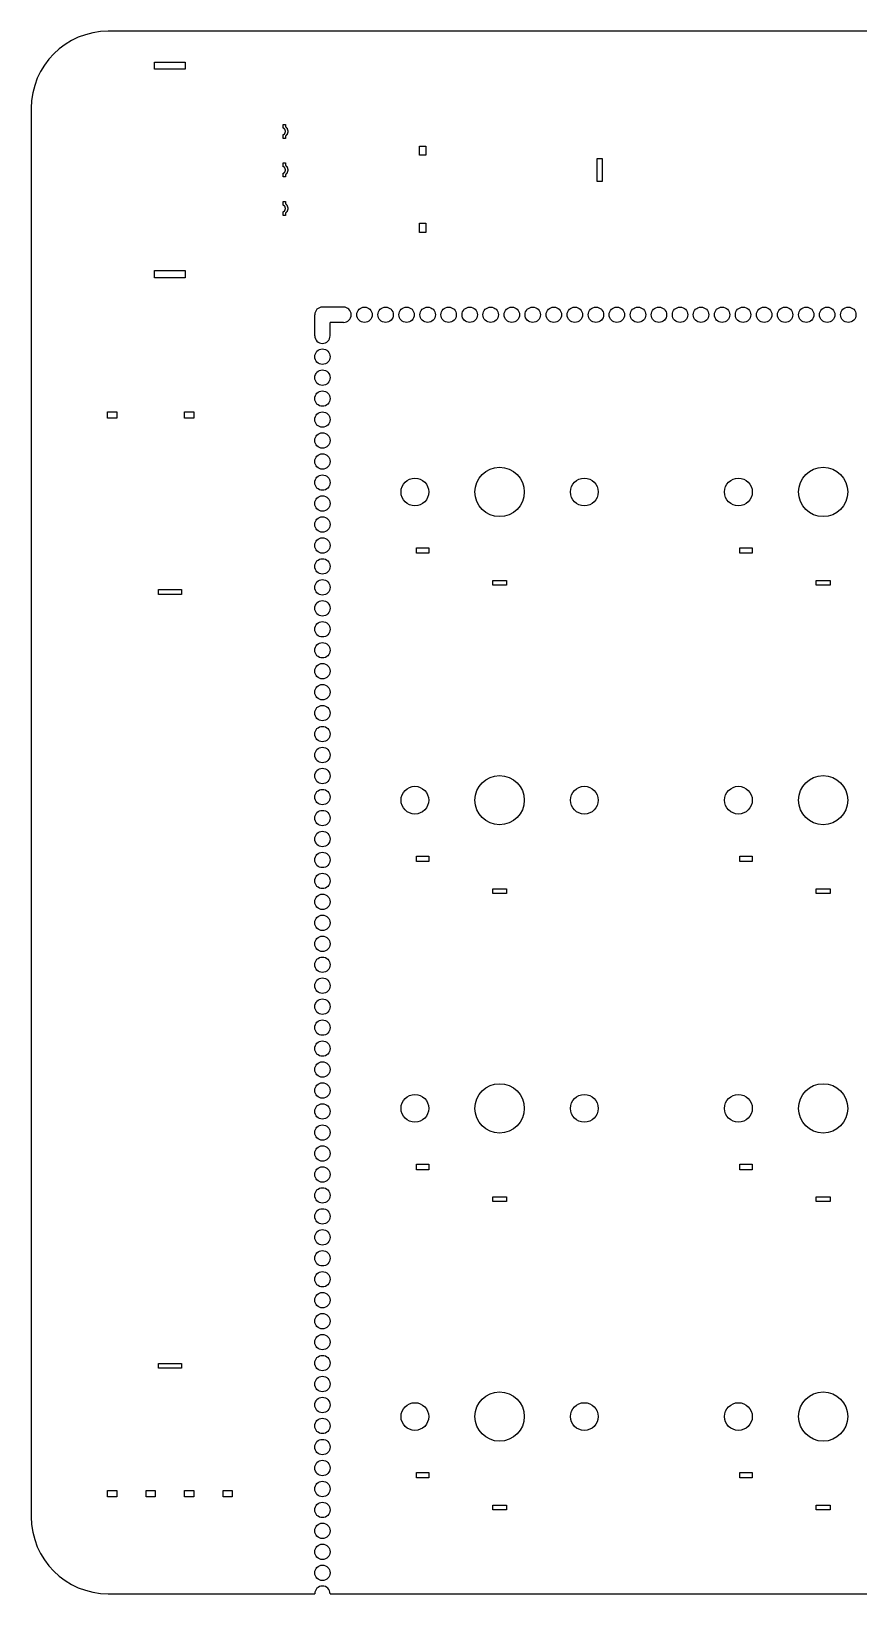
# Model space of a CAD drawing. Extents: x -52 to 52, y -51 to 51.
# Drawn here: x -52.5 to 1.3, y -50.7 to 50.7 of the extents above; entities that cross this region are included whole.
import ezdxf

# ---------------------------------------------------------------- set-up
doc = ezdxf.new("R2010")
doc.units = 0
doc.layers.get('0').update_dxf_attribs({"linetype": 'CONTINUOUS'})
doc.layers.add('THICK_SOLID_LAYER', color=7, linetype='CONTINUOUS')

msp = doc.modelspace()

# ---------------------------------------------------------------- linework, layer by layer
for p, q in [((47.45, 50.7), (-47.45, 50.7)), ((-44.45, 48.7), (-42.45, 48.7)), ((-44.45, 48.23), (-44.45, 48.7)), ((-42.45, 48.7), (-42.45, 48.23)), ((-42.45, 48.23), (-44.45, 48.23)), ((-52.45, 45.7), (-52.45, -45.7)), ((-36.1, 44.65), (-35.95, 44.65)), ((-36.1, 44.41), (-36.1, 44.65)), ((-35.95, 44.65), (-35.95, 44.5)), ((-36.1, 43.75), (-36.1, 43.99)), ((-35.95, 43.75), (-36.1, 43.75)), ((-35.95, 43.9), (-35.95, 43.75)), ((-27.25, 43.25), (-26.85, 43.25)), ((-27.25, 42.65), (-27.25, 43.25)), ((-26.85, 42.65), (-27.25, 42.65)), ((-26.85, 43.25), (-26.85, 42.65)), ((-36.1, 42.15), (-35.95, 42.15)), ((-36.1, 41.91), (-36.1, 42.15)), ((-35.95, 42.15), (-35.95, 42)), ((-15.72, 40.95), (-15.72, 42.45)), ((-15.72, 42.45), (-15.4, 42.45)), ((-15.4, 42.45), (-15.4, 40.95)), ((-36.1, 41.25), (-36.1, 41.49)), ((-35.95, 41.25), (-36.1, 41.25)), ((-35.95, 41.4), (-35.95, 41.25)), ((-15.4, 40.95), (-15.72, 40.95)), ((-36.1, 39.65), (-35.95, 39.65)), ((-36.1, 39.41), (-36.1, 39.65)), ((-35.95, 39.65), (-35.95, 39.5)), ((-36.1, 38.75), (-36.1, 38.99)), ((-35.95, 38.75), (-36.1, 38.75)), ((-35.95, 38.9), (-35.95, 38.75)), ((-27.25, 38.25), (-26.85, 38.25)), ((-27.25, 37.65), (-27.25, 38.25)), ((-26.85, 37.65), (-27.25, 37.65)), ((-26.85, 38.25), (-26.85, 37.65)), ((-44.45, 35.17), (-42.45, 35.17)), ((-44.45, 34.7), (-44.45, 35.17)), ((-42.45, 34.7), (-44.45, 34.7)), ((-42.45, 35.17), (-42.45, 34.7)), ((-47.5, 26), (-46.9, 26)), ((-47.5, 25.6), (-47.5, 26)), ((-46.9, 25.6), (-47.5, 25.6)), ((-46.9, 26), (-46.9, 25.6)), ((-42.5, 25.6), (-42.5, 26)), ((-42.5, 26), (-41.9, 26)), ((-41.9, 25.6), (-42.5, 25.6)), ((-41.9, 26), (-41.9, 25.6)), ((-27.45, 17.17), (-26.65, 17.17)), ((-27.45, 16.82), (-27.45, 17.17)), ((-26.65, 16.82), (-27.45, 16.82)), ((-26.65, 17.17), (-26.65, 16.82)), ((-6.45, 17.17), (-5.65, 17.17)), ((-6.45, 16.82), (-6.45, 17.17)), ((-5.65, 16.82), (-6.45, 16.82)), ((-5.65, 17.17), (-5.65, 16.82)), ((-44.2, 14.15), (-44.2, 14.47)), ((-44.2, 14.47), (-42.7, 14.47)), ((-42.7, 14.47), (-42.7, 14.15)), ((-22.5, 15.05), (-21.6, 15.05)), ((-22.5, 14.75), (-22.5, 15.05)), ((-21.6, 14.75), (-22.5, 14.75)), ((-21.6, 15.05), (-21.6, 14.75)), ((-1.5, 15.05), (-0.6, 15.05)), ((-1.5, 14.75), (-1.5, 15.05)), ((-0.6, 14.75), (-1.5, 14.75)), ((-0.6, 15.05), (-0.6, 14.75)), ((-42.7, 14.15), (-44.2, 14.15)), ((-27.45, -2.83), (-26.65, -2.83)), ((-27.45, -3.18), (-27.45, -2.83)), ((-26.65, -2.83), (-26.65, -3.18)), ((-6.45, -2.83), (-5.65, -2.83)), ((-6.45, -3.18), (-6.45, -2.83)), ((-5.65, -2.83), (-5.65, -3.18)), ((-26.65, -3.18), (-27.45, -3.18)), ((-5.65, -3.18), (-6.45, -3.18)), ((-22.5, -4.95), (-21.6, -4.95)), ((-22.5, -5.25), (-22.5, -4.95)), ((-21.6, -4.95), (-21.6, -5.25)), ((-1.5, -4.95), (-0.6, -4.95)), ((-1.5, -5.25), (-1.5, -4.95)), ((-0.6, -4.95), (-0.6, -5.25)), ((-21.6, -5.25), (-22.5, -5.25)), ((-0.6, -5.25), (-1.5, -5.25)), ((-27.45, -22.83), (-26.65, -22.83)), ((-27.45, -23.18), (-27.45, -22.83)), ((-26.65, -23.18), (-27.45, -23.18)), ((-26.65, -22.83), (-26.65, -23.18)), ((-6.45, -22.83), (-5.65, -22.83)), ((-6.45, -23.18), (-6.45, -22.83)), ((-5.65, -23.18), (-6.45, -23.18)), ((-5.65, -22.83), (-5.65, -23.18)), ((-22.5, -24.95), (-21.6, -24.95)), ((-22.5, -25.25), (-22.5, -24.95)), ((-21.6, -25.25), (-22.5, -25.25)), ((-21.6, -24.95), (-21.6, -25.25)), ((-1.5, -24.95), (-0.6, -24.95)), ((-1.5, -25.25), (-1.5, -24.95)), ((-0.6, -25.25), (-1.5, -25.25)), ((-0.6, -24.95), (-0.6, -25.25)), ((-44.2, -36.07), (-44.2, -35.75)), ((-44.2, -35.75), (-42.7, -35.75)), ((-42.7, -36.07), (-44.2, -36.07)), ((-42.7, -35.75), (-42.7, -36.07)), ((-27.45, -42.83), (-26.65, -42.83)), ((-27.45, -43.18), (-27.45, -42.83)), ((-26.65, -43.18), (-27.45, -43.18)), ((-26.65, -42.83), (-26.65, -43.18)), ((-6.45, -42.83), (-5.65, -42.83)), ((-6.45, -43.18), (-6.45, -42.83)), ((-5.65, -43.18), (-6.45, -43.18)), ((-5.65, -42.83), (-5.65, -43.18)), ((-47.5, -44), (-46.9, -44)), ((-47.5, -44.4), (-47.5, -44)), ((-46.9, -44.4), (-47.5, -44.4)), ((-46.9, -44), (-46.9, -44.4)), ((-45, -44.4), (-45, -44)), ((-45, -44), (-44.4, -44)), ((-44.4, -44.4), (-45, -44.4)), ((-44.4, -44), (-44.4, -44.4)), ((-42.5, -44), (-41.9, -44)), ((-42.5, -44.4), (-42.5, -44)), ((-41.9, -44.4), (-42.5, -44.4)), ((-41.9, -44), (-41.9, -44.4)), ((-40, -44.4), (-40, -44)), ((-40, -44), (-39.4, -44)), ((-39.4, -44.4), (-40, -44.4)), ((-39.4, -44), (-39.4, -44.4)), ((-22.5, -44.95), (-21.6, -44.95)), ((-22.5, -45.25), (-22.5, -44.95)), ((-21.6, -45.25), (-22.5, -45.25)), ((-21.6, -44.95), (-21.6, -45.25)), ((-1.5, -44.95), (-0.6, -44.95)), ((-1.5, -45.25), (-1.5, -44.95)), ((-0.6, -45.25), (-1.5, -45.25)), ((-0.6, -44.95), (-0.6, -45.25)), ((-47.45, -50.7), (-34.05, -50.7)), ((-33.05, -50.7), (47.45, -50.7))]:
    msp.add_line(p, q)
for points in [[(-36.1, 43.99), (-36.1, 43.99), (-36.1, 43.99), (-36.1, 43.99), (-36.09, 43.99), (-36.09, 43.99), (-36.09, 43.99), (-36.09, 43.99), (-36.09, 43.99), (-36.09, 43.99), (-36.09, 43.99), (-36.08, 43.99), (-36.08, 43.99), (-36.08, 43.99), (-36.08, 44), (-36.08, 44), (-36.08, 44), (-36.08, 44), (-36.08, 44), (-36.07, 44), (-36.07, 44), (-36.07, 44), (-36.07, 44), (-36.07, 44), (-36.07, 44), (-36.07, 44), (-36.07, 44), (-36.06, 44), (-36.06, 44), (-36.06, 44.01), (-36.06, 44.01), (-36.06, 44.01), (-36.06, 44.01), (-36.06, 44.01), (-36.06, 44.01), (-36.05, 44.01), (-36.05, 44.01), (-36.05, 44.01), (-36.05, 44.01), (-36.05, 44.01), (-36.05, 44.01), (-36.05, 44.01), (-36.05, 44.02), (-36.05, 44.02), (-36.04, 44.02), (-36.04, 44.02), (-36.04, 44.02), (-36.04, 44.02), (-36.04, 44.02), (-36.04, 44.02), (-36.04, 44.02), (-36.04, 44.02), (-36.03, 44.02), (-36.03, 44.02), (-36.03, 44.03), (-36.03, 44.03), (-36.03, 44.03), (-36.03, 44.03), (-36.03, 44.03), (-36.03, 44.03), (-36.03, 44.03), (-36.03, 44.03), (-36.02, 44.03), (-36.02, 44.03), (-36.02, 44.04), (-36.02, 44.04), (-36.02, 44.04), (-36.02, 44.04), (-36.02, 44.04), (-36.02, 44.04), (-36.02, 44.04), (-36.01, 44.04), (-36.01, 44.04), (-36.01, 44.04), (-36.01, 44.05), (-36.01, 44.05), (-36.01, 44.05), (-36.01, 44.05), (-36.01, 44.05), (-36.01, 44.05), (-36.01, 44.05), (-36.01, 44.05), (-36, 44.05), (-36, 44.05), (-36, 44.06), (-36, 44.06), (-36, 44.06), (-36, 44.06), (-36, 44.06), (-36, 44.06), (-36, 44.06), (-36, 44.06), (-36, 44.06), (-35.99, 44.07), (-35.99, 44.07), (-35.99, 44.07), (-35.99, 44.07), (-35.99, 44.07), (-35.99, 44.07), (-35.99, 44.07), (-35.99, 44.07), (-35.99, 44.08), (-35.99, 44.08), (-35.99, 44.08), (-35.99, 44.08), (-35.98, 44.08), (-35.98, 44.08), (-35.98, 44.08), (-35.98, 44.08), (-35.98, 44.09), (-35.98, 44.09), (-35.98, 44.09), (-35.98, 44.09), (-35.98, 44.09), (-35.98, 44.09), (-35.98, 44.09), (-35.98, 44.09), (-35.98, 44.1), (-35.97, 44.1), (-35.97, 44.1), (-35.97, 44.1), (-35.97, 44.1), (-35.97, 44.1), (-35.97, 44.1), (-35.97, 44.1), (-35.97, 44.11), (-35.97, 44.11), (-35.97, 44.11), (-35.97, 44.11), (-35.97, 44.11), (-35.97, 44.11), (-35.97, 44.11), (-35.97, 44.12), (-35.97, 44.12), (-35.97, 44.12), (-35.96, 44.12), (-35.96, 44.12), (-35.96, 44.12), (-35.96, 44.12), (-35.96, 44.13), (-35.96, 44.13), (-35.96, 44.13), (-35.96, 44.13), (-35.96, 44.13), (-35.96, 44.13), (-35.96, 44.13), (-35.96, 44.14), (-35.96, 44.14), (-35.96, 44.14), (-35.96, 44.14), (-35.96, 44.14), (-35.96, 44.14), (-35.96, 44.14), (-35.96, 44.15), (-35.96, 44.15), (-35.96, 44.15), (-35.96, 44.15), (-35.96, 44.15), (-35.95, 44.15), (-35.95, 44.16), (-35.95, 44.16), (-35.95, 44.16), (-35.95, 44.16), (-35.95, 44.16), (-35.95, 44.16), (-35.95, 44.16), (-35.95, 44.17), (-35.95, 44.17), (-35.95, 44.17), (-35.95, 44.17), (-35.95, 44.17), (-35.95, 44.17), (-35.95, 44.18), (-35.95, 44.18), (-35.95, 44.18), (-35.95, 44.18), (-35.95, 44.18), (-35.95, 44.18), (-35.95, 44.18), (-35.95, 44.19), (-35.95, 44.19), (-35.95, 44.19), (-35.95, 44.19), (-35.95, 44.19), (-35.95, 44.19), (-35.95, 44.2), (-35.95, 44.2), (-35.95, 44.2), (-35.95, 44.2), (-35.95, 44.2), (-35.95, 44.2), (-35.95, 44.2), (-35.95, 44.21), (-35.95, 44.21), (-35.95, 44.21), (-35.95, 44.21), (-35.95, 44.21), (-35.95, 44.21), (-35.95, 44.22), (-35.95, 44.22), (-35.95, 44.22), (-35.95, 44.22), (-35.95, 44.22), (-35.95, 44.22), (-35.95, 44.22), (-35.95, 44.23), (-35.95, 44.23), (-35.95, 44.23), (-35.95, 44.23), (-35.95, 44.23), (-35.95, 44.23), (-35.95, 44.24), (-35.95, 44.24), (-35.95, 44.24), (-35.95, 44.24), (-35.95, 44.24), (-35.95, 44.24), (-35.95, 44.24), (-35.95, 44.25), (-35.96, 44.25), (-35.96, 44.25), (-35.96, 44.25), (-35.96, 44.25), (-35.96, 44.25), (-35.96, 44.26), (-35.96, 44.26), (-35.96, 44.26), (-35.96, 44.26), (-35.96, 44.26), (-35.96, 44.26), (-35.96, 44.26), (-35.96, 44.27), (-35.96, 44.27), (-35.96, 44.27), (-35.96, 44.27), (-35.96, 44.27), (-35.96, 44.27), (-35.96, 44.27), (-35.96, 44.28), (-35.96, 44.28), (-35.96, 44.28), (-35.96, 44.28), (-35.97, 44.28), (-35.97, 44.28), (-35.97, 44.28), (-35.97, 44.29), (-35.97, 44.29), (-35.97, 44.29), (-35.97, 44.29), (-35.97, 44.29), (-35.97, 44.29), (-35.97, 44.29), (-35.97, 44.3), (-35.97, 44.3), (-35.97, 44.3), (-35.97, 44.3), (-35.97, 44.3), (-35.97, 44.3), (-35.97, 44.3), (-35.98, 44.3), (-35.98, 44.31), (-35.98, 44.31), (-35.98, 44.31), (-35.98, 44.31), (-35.98, 44.31), (-35.98, 44.31), (-35.98, 44.31), (-35.98, 44.31), (-35.98, 44.32), (-35.98, 44.32), (-35.98, 44.32), (-35.98, 44.32), (-35.99, 44.32), (-35.99, 44.32), (-35.99, 44.32), (-35.99, 44.32), (-35.99, 44.33), (-35.99, 44.33), (-35.99, 44.33), (-35.99, 44.33), (-35.99, 44.33), (-35.99, 44.33), (-35.99, 44.33), (-35.99, 44.33), (-36, 44.34), (-36, 44.34), (-36, 44.34), (-36, 44.34), (-36, 44.34), (-36, 44.34), (-36, 44.34), (-36, 44.34), (-36, 44.34), (-36, 44.35), (-36, 44.35), (-36.01, 44.35), (-36.01, 44.35), (-36.01, 44.35), (-36.01, 44.35), (-36.01, 44.35), (-36.01, 44.35), (-36.01, 44.35), (-36.01, 44.35), (-36.01, 44.36), (-36.01, 44.36), (-36.01, 44.36), (-36.02, 44.36), (-36.02, 44.36), (-36.02, 44.36), (-36.02, 44.36), (-36.02, 44.36), (-36.02, 44.36), (-36.02, 44.36), (-36.02, 44.37), (-36.02, 44.37), (-36.03, 44.37), (-36.03, 44.37), (-36.03, 44.37), (-36.03, 44.37), (-36.03, 44.37), (-36.03, 44.37), (-36.03, 44.37), (-36.03, 44.37), (-36.03, 44.38), (-36.03, 44.38), (-36.04, 44.38), (-36.04, 44.38), (-36.04, 44.38), (-36.04, 44.38), (-36.04, 44.38), (-36.04, 44.38), (-36.04, 44.38), (-36.04, 44.38), (-36.05, 44.38), (-36.05, 44.38), (-36.05, 44.39), (-36.05, 44.39), (-36.05, 44.39), (-36.05, 44.39), (-36.05, 44.39), (-36.05, 44.39), (-36.05, 44.39), (-36.06, 44.39), (-36.06, 44.39), (-36.06, 44.39), (-36.06, 44.39), (-36.06, 44.39), (-36.06, 44.39), (-36.06, 44.4), (-36.06, 44.4), (-36.07, 44.4), (-36.07, 44.4), (-36.07, 44.4), (-36.07, 44.4), (-36.07, 44.4), (-36.07, 44.4), (-36.07, 44.4), (-36.07, 44.4), (-36.08, 44.4), (-36.08, 44.4), (-36.08, 44.4), (-36.08, 44.4), (-36.08, 44.4), (-36.08, 44.41), (-36.08, 44.41), (-36.08, 44.41), (-36.09, 44.41), (-36.09, 44.41), (-36.09, 44.41), (-36.09, 44.41), (-36.09, 44.41), (-36.09, 44.41), (-36.09, 44.41), (-36.1, 44.41), (-36.1, 44.41), (-36.1, 44.41), (-36.1, 44.41)], [(-35.95, 44.5), (-35.95, 44.5), (-35.94, 44.49), (-35.94, 44.49), (-35.93, 44.49), (-35.93, 44.48), (-35.93, 44.48), (-35.92, 44.48), (-35.92, 44.47), (-35.92, 44.47), (-35.91, 44.47), (-35.91, 44.46), (-35.9, 44.46), (-35.9, 44.46), (-35.9, 44.45), (-35.89, 44.45), (-35.89, 44.44), (-35.89, 44.44), (-35.88, 44.44), (-35.88, 44.43), (-35.88, 44.43), (-35.87, 44.42), (-35.87, 44.42), (-35.87, 44.42), (-35.87, 44.41)], [(-35.87, 43.99), (-35.87, 43.98), (-35.87, 43.98), (-35.87, 43.98), (-35.88, 43.97), (-35.88, 43.97), (-35.88, 43.96), (-35.89, 43.96), (-35.89, 43.96), (-35.89, 43.95), (-35.9, 43.95), (-35.9, 43.94), (-35.9, 43.94), (-35.91, 43.94), (-35.91, 43.93), (-35.92, 43.93), (-35.92, 43.93), (-35.92, 43.92), (-35.93, 43.92), (-35.93, 43.92), (-35.93, 43.91), (-35.94, 43.91), (-35.94, 43.91), (-35.95, 43.9), (-35.95, 43.9)], [(-35.87, 44.41), (-35.87, 44.41), (-35.86, 44.41), (-35.86, 44.41), (-35.86, 44.41), (-35.86, 44.41), (-35.86, 44.41), (-35.86, 44.4), (-35.86, 44.4), (-35.86, 44.4), (-35.86, 44.4), (-35.86, 44.4), (-35.86, 44.4), (-35.86, 44.4), (-35.86, 44.4), (-35.85, 44.4), (-35.85, 44.39), (-35.85, 44.39), (-35.85, 44.39), (-35.85, 44.39), (-35.85, 44.39), (-35.85, 44.39), (-35.85, 44.39), (-35.85, 44.39), (-35.85, 44.38), (-35.85, 44.38), (-35.85, 44.38), (-35.85, 44.38), (-35.85, 44.38), (-35.84, 44.38), (-35.84, 44.38), (-35.84, 44.38), (-35.84, 44.37), (-35.84, 44.37), (-35.84, 44.37), (-35.84, 44.37), (-35.84, 44.37), (-35.84, 44.37), (-35.84, 44.37), (-35.84, 44.36), (-35.84, 44.36), (-35.84, 44.36), (-35.84, 44.36), (-35.84, 44.36), (-35.84, 44.36), (-35.83, 44.36), (-35.83, 44.36), (-35.83, 44.35), (-35.83, 44.35), (-35.83, 44.35), (-35.83, 44.35), (-35.83, 44.35), (-35.83, 44.35), (-35.83, 44.35), (-35.83, 44.34), (-35.83, 44.34), (-35.83, 44.34), (-35.83, 44.34), (-35.83, 44.34), (-35.83, 44.34), (-35.83, 44.34), (-35.82, 44.33), (-35.82, 44.33), (-35.82, 44.33), (-35.82, 44.33), (-35.82, 44.33), (-35.82, 44.33), (-35.82, 44.33), (-35.82, 44.32), (-35.82, 44.32), (-35.82, 44.32), (-35.82, 44.32), (-35.82, 44.32), (-35.82, 44.32), (-35.82, 44.32), (-35.82, 44.31), (-35.82, 44.31), (-35.82, 44.31), (-35.82, 44.31), (-35.82, 44.31), (-35.82, 44.31), (-35.81, 44.3), (-35.81, 44.3), (-35.81, 44.3), (-35.81, 44.3), (-35.81, 44.3), (-35.81, 44.3), (-35.81, 44.3), (-35.81, 44.29), (-35.81, 44.29), (-35.81, 44.29), (-35.81, 44.29), (-35.81, 44.29), (-35.81, 44.29), (-35.81, 44.28), (-35.81, 44.28), (-35.81, 44.28), (-35.81, 44.28), (-35.81, 44.28), (-35.81, 44.28), (-35.81, 44.27), (-35.81, 44.27), (-35.81, 44.27), (-35.81, 44.27), (-35.81, 44.27), (-35.81, 44.27), (-35.81, 44.26), (-35.81, 44.26), (-35.81, 44.26), (-35.8, 44.26), (-35.8, 44.26), (-35.8, 44.26), (-35.8, 44.25), (-35.8, 44.25), (-35.8, 44.25), (-35.8, 44.25), (-35.8, 44.25), (-35.8, 44.25), (-35.8, 44.24), (-35.8, 44.24), (-35.8, 44.24), (-35.8, 44.24), (-35.8, 44.24), (-35.8, 44.24), (-35.8, 44.23), (-35.8, 44.23), (-35.8, 44.23), (-35.8, 44.23), (-35.8, 44.23), (-35.8, 44.23), (-35.8, 44.22), (-35.8, 44.22), (-35.8, 44.22), (-35.8, 44.22), (-35.8, 44.22), (-35.8, 44.22), (-35.8, 44.21), (-35.8, 44.21), (-35.8, 44.21), (-35.8, 44.21), (-35.8, 44.21), (-35.8, 44.21), (-35.8, 44.2), (-35.8, 44.2), (-35.8, 44.2), (-35.8, 44.2), (-35.8, 44.2), (-35.8, 44.19), (-35.8, 44.19), (-35.8, 44.19), (-35.8, 44.19), (-35.8, 44.19), (-35.8, 44.19), (-35.8, 44.18), (-35.8, 44.18), (-35.8, 44.18), (-35.8, 44.18), (-35.8, 44.18), (-35.8, 44.18), (-35.8, 44.17), (-35.8, 44.17), (-35.8, 44.17), (-35.8, 44.17), (-35.8, 44.17), (-35.8, 44.17), (-35.8, 44.16), (-35.8, 44.16), (-35.8, 44.16), (-35.8, 44.16), (-35.8, 44.16), (-35.8, 44.16), (-35.8, 44.15), (-35.8, 44.15), (-35.8, 44.15), (-35.8, 44.15), (-35.8, 44.15), (-35.8, 44.15), (-35.8, 44.14), (-35.8, 44.14), (-35.8, 44.14), (-35.81, 44.14), (-35.81, 44.14), (-35.81, 44.14), (-35.81, 44.13), (-35.81, 44.13), (-35.81, 44.13), (-35.81, 44.13), (-35.81, 44.13), (-35.81, 44.13), (-35.81, 44.12), (-35.81, 44.12), (-35.81, 44.12), (-35.81, 44.12), (-35.81, 44.12), (-35.81, 44.12), (-35.81, 44.11), (-35.81, 44.11), (-35.81, 44.11), (-35.81, 44.11), (-35.81, 44.11), (-35.81, 44.11), (-35.81, 44.1), (-35.81, 44.1), (-35.81, 44.1), (-35.81, 44.1), (-35.81, 44.1), (-35.81, 44.1), (-35.81, 44.1), (-35.82, 44.09), (-35.82, 44.09), (-35.82, 44.09), (-35.82, 44.09), (-35.82, 44.09), (-35.82, 44.09), (-35.82, 44.08), (-35.82, 44.08), (-35.82, 44.08), (-35.82, 44.08), (-35.82, 44.08), (-35.82, 44.08), (-35.82, 44.08), (-35.82, 44.07), (-35.82, 44.07), (-35.82, 44.07), (-35.82, 44.07), (-35.82, 44.07), (-35.82, 44.07), (-35.82, 44.07), (-35.83, 44.06), (-35.83, 44.06), (-35.83, 44.06), (-35.83, 44.06), (-35.83, 44.06), (-35.83, 44.06), (-35.83, 44.06), (-35.83, 44.05), (-35.83, 44.05), (-35.83, 44.05), (-35.83, 44.05), (-35.83, 44.05), (-35.83, 44.05), (-35.83, 44.05), (-35.83, 44.04), (-35.83, 44.04), (-35.84, 44.04), (-35.84, 44.04), (-35.84, 44.04), (-35.84, 44.04), (-35.84, 44.04), (-35.84, 44.04), (-35.84, 44.03), (-35.84, 44.03), (-35.84, 44.03), (-35.84, 44.03), (-35.84, 44.03), (-35.84, 44.03), (-35.84, 44.03), (-35.84, 44.02), (-35.84, 44.02), (-35.84, 44.02), (-35.85, 44.02), (-35.85, 44.02), (-35.85, 44.02), (-35.85, 44.02), (-35.85, 44.02), (-35.85, 44.01), (-35.85, 44.01), (-35.85, 44.01), (-35.85, 44.01), (-35.85, 44.01), (-35.85, 44.01), (-35.85, 44.01), (-35.85, 44.01), (-35.85, 44), (-35.86, 44), (-35.86, 44), (-35.86, 44), (-35.86, 44), (-35.86, 44), (-35.86, 44), (-35.86, 44), (-35.86, 44), (-35.86, 43.99), (-35.86, 43.99), (-35.86, 43.99), (-35.86, 43.99), (-35.86, 43.99), (-35.87, 43.99), (-35.87, 43.99)], [(-36.1, 41.49), (-36.1, 41.49), (-36.1, 41.49), (-36.1, 41.49), (-36.09, 41.49), (-36.09, 41.49), (-36.09, 41.49), (-36.09, 41.49), (-36.09, 41.49), (-36.09, 41.49), (-36.09, 41.49), (-36.08, 41.49), (-36.08, 41.49), (-36.08, 41.49), (-36.08, 41.5), (-36.08, 41.5), (-36.08, 41.5), (-36.08, 41.5), (-36.08, 41.5), (-36.07, 41.5), (-36.07, 41.5), (-36.07, 41.5), (-36.07, 41.5), (-36.07, 41.5), (-36.07, 41.5), (-36.07, 41.5), (-36.07, 41.5), (-36.06, 41.5), (-36.06, 41.5), (-36.06, 41.51), (-36.06, 41.51), (-36.06, 41.51), (-36.06, 41.51), (-36.06, 41.51), (-36.06, 41.51), (-36.05, 41.51), (-36.05, 41.51), (-36.05, 41.51), (-36.05, 41.51), (-36.05, 41.51), (-36.05, 41.51), (-36.05, 41.51), (-36.05, 41.52), (-36.05, 41.52), (-36.04, 41.52), (-36.04, 41.52), (-36.04, 41.52), (-36.04, 41.52), (-36.04, 41.52), (-36.04, 41.52), (-36.04, 41.52), (-36.04, 41.52), (-36.03, 41.52), (-36.03, 41.52), (-36.03, 41.53), (-36.03, 41.53), (-36.03, 41.53), (-36.03, 41.53), (-36.03, 41.53), (-36.03, 41.53), (-36.03, 41.53), (-36.03, 41.53), (-36.02, 41.53), (-36.02, 41.53), (-36.02, 41.54), (-36.02, 41.54), (-36.02, 41.54), (-36.02, 41.54), (-36.02, 41.54), (-36.02, 41.54), (-36.02, 41.54), (-36.01, 41.54), (-36.01, 41.54), (-36.01, 41.54), (-36.01, 41.55), (-36.01, 41.55), (-36.01, 41.55), (-36.01, 41.55), (-36.01, 41.55), (-36.01, 41.55), (-36.01, 41.55), (-36.01, 41.55), (-36, 41.55), (-36, 41.55), (-36, 41.56), (-36, 41.56), (-36, 41.56), (-36, 41.56), (-36, 41.56), (-36, 41.56), (-36, 41.56), (-36, 41.56), (-36, 41.56), (-35.99, 41.57), (-35.99, 41.57), (-35.99, 41.57), (-35.99, 41.57), (-35.99, 41.57), (-35.99, 41.57), (-35.99, 41.57), (-35.99, 41.57), (-35.99, 41.58), (-35.99, 41.58), (-35.99, 41.58), (-35.99, 41.58), (-35.98, 41.58), (-35.98, 41.58), (-35.98, 41.58), (-35.98, 41.58), (-35.98, 41.59), (-35.98, 41.59), (-35.98, 41.59), (-35.98, 41.59), (-35.98, 41.59), (-35.98, 41.59), (-35.98, 41.59), (-35.98, 41.59), (-35.98, 41.6), (-35.97, 41.6), (-35.97, 41.6), (-35.97, 41.6), (-35.97, 41.6), (-35.97, 41.6), (-35.97, 41.6), (-35.97, 41.6), (-35.97, 41.61), (-35.97, 41.61), (-35.97, 41.61), (-35.97, 41.61), (-35.97, 41.61), (-35.97, 41.61), (-35.97, 41.61), (-35.97, 41.62), (-35.97, 41.62), (-35.97, 41.62), (-35.96, 41.62), (-35.96, 41.62), (-35.96, 41.62), (-35.96, 41.62), (-35.96, 41.63), (-35.96, 41.63), (-35.96, 41.63), (-35.96, 41.63), (-35.96, 41.63), (-35.96, 41.63), (-35.96, 41.63), (-35.96, 41.64), (-35.96, 41.64), (-35.96, 41.64), (-35.96, 41.64), (-35.96, 41.64), (-35.96, 41.64), (-35.96, 41.64), (-35.96, 41.65), (-35.96, 41.65), (-35.96, 41.65), (-35.96, 41.65), (-35.96, 41.65), (-35.95, 41.65), (-35.95, 41.66), (-35.95, 41.66), (-35.95, 41.66), (-35.95, 41.66), (-35.95, 41.66), (-35.95, 41.66), (-35.95, 41.66), (-35.95, 41.67), (-35.95, 41.67), (-35.95, 41.67), (-35.95, 41.67), (-35.95, 41.67), (-35.95, 41.67), (-35.95, 41.68), (-35.95, 41.68), (-35.95, 41.68), (-35.95, 41.68), (-35.95, 41.68), (-35.95, 41.68), (-35.95, 41.68), (-35.95, 41.69), (-35.95, 41.69), (-35.95, 41.69), (-35.95, 41.69), (-35.95, 41.69), (-35.95, 41.69), (-35.95, 41.7), (-35.95, 41.7), (-35.95, 41.7), (-35.95, 41.7), (-35.95, 41.7), (-35.95, 41.7), (-35.95, 41.7), (-35.95, 41.71), (-35.95, 41.71), (-35.95, 41.71), (-35.95, 41.71), (-35.95, 41.71), (-35.95, 41.71), (-35.95, 41.72), (-35.95, 41.72), (-35.95, 41.72), (-35.95, 41.72), (-35.95, 41.72), (-35.95, 41.72), (-35.95, 41.72), (-35.95, 41.73), (-35.95, 41.73), (-35.95, 41.73), (-35.95, 41.73), (-35.95, 41.73), (-35.95, 41.73), (-35.95, 41.74), (-35.95, 41.74), (-35.95, 41.74), (-35.95, 41.74), (-35.95, 41.74), (-35.95, 41.74), (-35.95, 41.74), (-35.95, 41.75), (-35.96, 41.75), (-35.96, 41.75), (-35.96, 41.75), (-35.96, 41.75), (-35.96, 41.75), (-35.96, 41.76), (-35.96, 41.76), (-35.96, 41.76), (-35.96, 41.76), (-35.96, 41.76), (-35.96, 41.76), (-35.96, 41.76), (-35.96, 41.77), (-35.96, 41.77), (-35.96, 41.77), (-35.96, 41.77), (-35.96, 41.77), (-35.96, 41.77), (-35.96, 41.77), (-35.96, 41.78), (-35.96, 41.78), (-35.96, 41.78), (-35.96, 41.78), (-35.97, 41.78), (-35.97, 41.78), (-35.97, 41.78), (-35.97, 41.79), (-35.97, 41.79), (-35.97, 41.79), (-35.97, 41.79), (-35.97, 41.79), (-35.97, 41.79), (-35.97, 41.79), (-35.97, 41.8), (-35.97, 41.8), (-35.97, 41.8), (-35.97, 41.8), (-35.97, 41.8), (-35.97, 41.8), (-35.97, 41.8), (-35.98, 41.8), (-35.98, 41.81), (-35.98, 41.81), (-35.98, 41.81), (-35.98, 41.81), (-35.98, 41.81), (-35.98, 41.81), (-35.98, 41.81), (-35.98, 41.81), (-35.98, 41.82), (-35.98, 41.82), (-35.98, 41.82), (-35.98, 41.82), (-35.99, 41.82), (-35.99, 41.82), (-35.99, 41.82), (-35.99, 41.82), (-35.99, 41.83), (-35.99, 41.83), (-35.99, 41.83), (-35.99, 41.83), (-35.99, 41.83), (-35.99, 41.83), (-35.99, 41.83), (-35.99, 41.83), (-36, 41.84), (-36, 41.84), (-36, 41.84), (-36, 41.84), (-36, 41.84), (-36, 41.84), (-36, 41.84), (-36, 41.84), (-36, 41.84), (-36, 41.85), (-36, 41.85), (-36.01, 41.85), (-36.01, 41.85), (-36.01, 41.85), (-36.01, 41.85), (-36.01, 41.85), (-36.01, 41.85), (-36.01, 41.85), (-36.01, 41.85), (-36.01, 41.86), (-36.01, 41.86), (-36.01, 41.86), (-36.02, 41.86), (-36.02, 41.86), (-36.02, 41.86), (-36.02, 41.86), (-36.02, 41.86), (-36.02, 41.86), (-36.02, 41.86), (-36.02, 41.87), (-36.02, 41.87), (-36.03, 41.87), (-36.03, 41.87), (-36.03, 41.87), (-36.03, 41.87), (-36.03, 41.87), (-36.03, 41.87), (-36.03, 41.87), (-36.03, 41.87), (-36.03, 41.88), (-36.03, 41.88), (-36.04, 41.88), (-36.04, 41.88), (-36.04, 41.88), (-36.04, 41.88), (-36.04, 41.88), (-36.04, 41.88), (-36.04, 41.88), (-36.04, 41.88), (-36.05, 41.88), (-36.05, 41.88), (-36.05, 41.89), (-36.05, 41.89), (-36.05, 41.89), (-36.05, 41.89), (-36.05, 41.89), (-36.05, 41.89), (-36.05, 41.89), (-36.06, 41.89), (-36.06, 41.89), (-36.06, 41.89), (-36.06, 41.89), (-36.06, 41.89), (-36.06, 41.89), (-36.06, 41.9), (-36.06, 41.9), (-36.07, 41.9), (-36.07, 41.9), (-36.07, 41.9), (-36.07, 41.9), (-36.07, 41.9), (-36.07, 41.9), (-36.07, 41.9), (-36.07, 41.9), (-36.08, 41.9), (-36.08, 41.9), (-36.08, 41.9), (-36.08, 41.9), (-36.08, 41.9), (-36.08, 41.91), (-36.08, 41.91), (-36.08, 41.91), (-36.09, 41.91), (-36.09, 41.91), (-36.09, 41.91), (-36.09, 41.91), (-36.09, 41.91), (-36.09, 41.91), (-36.09, 41.91), (-36.1, 41.91), (-36.1, 41.91), (-36.1, 41.91), (-36.1, 41.91)], [(-35.95, 42), (-35.95, 42), (-35.94, 41.99), (-35.94, 41.99), (-35.93, 41.99), (-35.93, 41.98), (-35.93, 41.98), (-35.92, 41.98), (-35.92, 41.97), (-35.92, 41.97), (-35.91, 41.97), (-35.91, 41.96), (-35.9, 41.96), (-35.9, 41.96), (-35.9, 41.95), (-35.89, 41.95), (-35.89, 41.94), (-35.89, 41.94), (-35.88, 41.94), (-35.88, 41.93), (-35.88, 41.93), (-35.87, 41.92), (-35.87, 41.92), (-35.87, 41.92), (-35.87, 41.91)], [(-35.87, 41.91), (-35.87, 41.91), (-35.86, 41.91), (-35.86, 41.91), (-35.86, 41.91), (-35.86, 41.91), (-35.86, 41.91), (-35.86, 41.9), (-35.86, 41.9), (-35.86, 41.9), (-35.86, 41.9), (-35.86, 41.9), (-35.86, 41.9), (-35.86, 41.9), (-35.86, 41.9), (-35.85, 41.9), (-35.85, 41.89), (-35.85, 41.89), (-35.85, 41.89), (-35.85, 41.89), (-35.85, 41.89), (-35.85, 41.89), (-35.85, 41.89), (-35.85, 41.89), (-35.85, 41.88), (-35.85, 41.88), (-35.85, 41.88), (-35.85, 41.88), (-35.85, 41.88), (-35.84, 41.88), (-35.84, 41.88), (-35.84, 41.88), (-35.84, 41.87), (-35.84, 41.87), (-35.84, 41.87), (-35.84, 41.87), (-35.84, 41.87), (-35.84, 41.87), (-35.84, 41.87), (-35.84, 41.86), (-35.84, 41.86), (-35.84, 41.86), (-35.84, 41.86), (-35.84, 41.86), (-35.84, 41.86), (-35.83, 41.86), (-35.83, 41.86), (-35.83, 41.85), (-35.83, 41.85), (-35.83, 41.85), (-35.83, 41.85), (-35.83, 41.85), (-35.83, 41.85), (-35.83, 41.85), (-35.83, 41.84), (-35.83, 41.84), (-35.83, 41.84), (-35.83, 41.84), (-35.83, 41.84), (-35.83, 41.84), (-35.83, 41.84), (-35.82, 41.83), (-35.82, 41.83), (-35.82, 41.83), (-35.82, 41.83), (-35.82, 41.83), (-35.82, 41.83), (-35.82, 41.83), (-35.82, 41.82), (-35.82, 41.82), (-35.82, 41.82), (-35.82, 41.82), (-35.82, 41.82), (-35.82, 41.82), (-35.82, 41.82), (-35.82, 41.81), (-35.82, 41.81), (-35.82, 41.81), (-35.82, 41.81), (-35.82, 41.81), (-35.82, 41.81), (-35.81, 41.8), (-35.81, 41.8), (-35.81, 41.8), (-35.81, 41.8), (-35.81, 41.8), (-35.81, 41.8), (-35.81, 41.8), (-35.81, 41.79), (-35.81, 41.79), (-35.81, 41.79), (-35.81, 41.79), (-35.81, 41.79), (-35.81, 41.79), (-35.81, 41.78), (-35.81, 41.78), (-35.81, 41.78), (-35.81, 41.78), (-35.81, 41.78), (-35.81, 41.78), (-35.81, 41.77), (-35.81, 41.77), (-35.81, 41.77), (-35.81, 41.77), (-35.81, 41.77), (-35.81, 41.77), (-35.81, 41.76), (-35.81, 41.76), (-35.81, 41.76), (-35.8, 41.76), (-35.8, 41.76), (-35.8, 41.76), (-35.8, 41.75), (-35.8, 41.75), (-35.8, 41.75), (-35.8, 41.75), (-35.8, 41.75), (-35.8, 41.75), (-35.8, 41.74), (-35.8, 41.74), (-35.8, 41.74), (-35.8, 41.74), (-35.8, 41.74), (-35.8, 41.74), (-35.8, 41.73), (-35.8, 41.73), (-35.8, 41.73), (-35.8, 41.73), (-35.8, 41.73), (-35.8, 41.73), (-35.8, 41.72), (-35.8, 41.72), (-35.8, 41.72), (-35.8, 41.72), (-35.8, 41.72), (-35.8, 41.72), (-35.8, 41.71), (-35.8, 41.71), (-35.8, 41.71), (-35.8, 41.71), (-35.8, 41.71), (-35.8, 41.71), (-35.8, 41.7), (-35.8, 41.7), (-35.8, 41.7), (-35.8, 41.7), (-35.8, 41.7), (-35.8, 41.69), (-35.8, 41.69), (-35.8, 41.69), (-35.8, 41.69), (-35.8, 41.69), (-35.8, 41.69), (-35.8, 41.68), (-35.8, 41.68), (-35.8, 41.68), (-35.8, 41.68), (-35.8, 41.68), (-35.8, 41.68), (-35.8, 41.67), (-35.8, 41.67), (-35.8, 41.67), (-35.8, 41.67), (-35.8, 41.67), (-35.8, 41.67), (-35.8, 41.66), (-35.8, 41.66), (-35.8, 41.66), (-35.8, 41.66), (-35.8, 41.66), (-35.8, 41.66), (-35.8, 41.65), (-35.8, 41.65), (-35.8, 41.65), (-35.8, 41.65), (-35.8, 41.65), (-35.8, 41.65), (-35.8, 41.64), (-35.8, 41.64), (-35.8, 41.64), (-35.81, 41.64), (-35.81, 41.64), (-35.81, 41.64), (-35.81, 41.63), (-35.81, 41.63), (-35.81, 41.63), (-35.81, 41.63), (-35.81, 41.63), (-35.81, 41.63), (-35.81, 41.62), (-35.81, 41.62), (-35.81, 41.62), (-35.81, 41.62), (-35.81, 41.62), (-35.81, 41.62), (-35.81, 41.61), (-35.81, 41.61), (-35.81, 41.61), (-35.81, 41.61), (-35.81, 41.61), (-35.81, 41.61), (-35.81, 41.6), (-35.81, 41.6), (-35.81, 41.6), (-35.81, 41.6), (-35.81, 41.6), (-35.81, 41.6), (-35.81, 41.6), (-35.82, 41.59), (-35.82, 41.59), (-35.82, 41.59), (-35.82, 41.59), (-35.82, 41.59), (-35.82, 41.59), (-35.82, 41.58), (-35.82, 41.58), (-35.82, 41.58), (-35.82, 41.58), (-35.82, 41.58), (-35.82, 41.58), (-35.82, 41.58), (-35.82, 41.57), (-35.82, 41.57), (-35.82, 41.57), (-35.82, 41.57), (-35.82, 41.57), (-35.82, 41.57), (-35.82, 41.57), (-35.83, 41.56), (-35.83, 41.56), (-35.83, 41.56), (-35.83, 41.56), (-35.83, 41.56), (-35.83, 41.56), (-35.83, 41.56), (-35.83, 41.55), (-35.83, 41.55), (-35.83, 41.55), (-35.83, 41.55), (-35.83, 41.55), (-35.83, 41.55), (-35.83, 41.55), (-35.83, 41.54), (-35.83, 41.54), (-35.84, 41.54), (-35.84, 41.54), (-35.84, 41.54), (-35.84, 41.54), (-35.84, 41.54), (-35.84, 41.54), (-35.84, 41.53), (-35.84, 41.53), (-35.84, 41.53), (-35.84, 41.53), (-35.84, 41.53), (-35.84, 41.53), (-35.84, 41.53), (-35.84, 41.52), (-35.84, 41.52), (-35.84, 41.52), (-35.85, 41.52), (-35.85, 41.52), (-35.85, 41.52), (-35.85, 41.52), (-35.85, 41.52), (-35.85, 41.51), (-35.85, 41.51), (-35.85, 41.51), (-35.85, 41.51), (-35.85, 41.51), (-35.85, 41.51), (-35.85, 41.51), (-35.85, 41.51), (-35.85, 41.5), (-35.86, 41.5), (-35.86, 41.5), (-35.86, 41.5), (-35.86, 41.5), (-35.86, 41.5), (-35.86, 41.5), (-35.86, 41.5), (-35.86, 41.5), (-35.86, 41.49), (-35.86, 41.49), (-35.86, 41.49), (-35.86, 41.49), (-35.86, 41.49), (-35.87, 41.49), (-35.87, 41.49)], [(-35.87, 41.49), (-35.87, 41.48), (-35.87, 41.48), (-35.87, 41.48), (-35.88, 41.47), (-35.88, 41.47), (-35.88, 41.46), (-35.89, 41.46), (-35.89, 41.46), (-35.89, 41.45), (-35.9, 41.45), (-35.9, 41.44), (-35.9, 41.44), (-35.91, 41.44), (-35.91, 41.43), (-35.92, 41.43), (-35.92, 41.43), (-35.92, 41.42), (-35.93, 41.42), (-35.93, 41.42), (-35.93, 41.41), (-35.94, 41.41), (-35.94, 41.41), (-35.95, 41.4), (-35.95, 41.4)], [(-36.1, 38.99), (-36.1, 38.99), (-36.1, 38.99), (-36.1, 38.99), (-36.09, 38.99), (-36.09, 38.99), (-36.09, 38.99), (-36.09, 38.99), (-36.09, 38.99), (-36.09, 38.99), (-36.09, 38.99), (-36.08, 38.99), (-36.08, 38.99), (-36.08, 38.99), (-36.08, 39), (-36.08, 39), (-36.08, 39), (-36.08, 39), (-36.08, 39), (-36.07, 39), (-36.07, 39), (-36.07, 39), (-36.07, 39), (-36.07, 39), (-36.07, 39), (-36.07, 39), (-36.07, 39), (-36.06, 39), (-36.06, 39), (-36.06, 39.01), (-36.06, 39.01), (-36.06, 39.01), (-36.06, 39.01), (-36.06, 39.01), (-36.06, 39.01), (-36.05, 39.01), (-36.05, 39.01), (-36.05, 39.01), (-36.05, 39.01), (-36.05, 39.01), (-36.05, 39.01), (-36.05, 39.01), (-36.05, 39.02), (-36.05, 39.02), (-36.04, 39.02), (-36.04, 39.02), (-36.04, 39.02), (-36.04, 39.02), (-36.04, 39.02), (-36.04, 39.02), (-36.04, 39.02), (-36.04, 39.02), (-36.03, 39.02), (-36.03, 39.02), (-36.03, 39.03), (-36.03, 39.03), (-36.03, 39.03), (-36.03, 39.03), (-36.03, 39.03), (-36.03, 39.03), (-36.03, 39.03), (-36.03, 39.03), (-36.02, 39.03), (-36.02, 39.03), (-36.02, 39.04), (-36.02, 39.04), (-36.02, 39.04), (-36.02, 39.04), (-36.02, 39.04), (-36.02, 39.04), (-36.02, 39.04), (-36.01, 39.04), (-36.01, 39.04), (-36.01, 39.04), (-36.01, 39.05), (-36.01, 39.05), (-36.01, 39.05), (-36.01, 39.05), (-36.01, 39.05), (-36.01, 39.05), (-36.01, 39.05), (-36.01, 39.05), (-36, 39.05), (-36, 39.05), (-36, 39.06), (-36, 39.06), (-36, 39.06), (-36, 39.06), (-36, 39.06), (-36, 39.06), (-36, 39.06), (-36, 39.06), (-36, 39.06), (-35.99, 39.07), (-35.99, 39.07), (-35.99, 39.07), (-35.99, 39.07), (-35.99, 39.07), (-35.99, 39.07), (-35.99, 39.07), (-35.99, 39.07), (-35.99, 39.08), (-35.99, 39.08), (-35.99, 39.08), (-35.99, 39.08), (-35.98, 39.08), (-35.98, 39.08), (-35.98, 39.08), (-35.98, 39.08), (-35.98, 39.09), (-35.98, 39.09), (-35.98, 39.09), (-35.98, 39.09), (-35.98, 39.09), (-35.98, 39.09), (-35.98, 39.09), (-35.98, 39.09), (-35.98, 39.1), (-35.97, 39.1), (-35.97, 39.1), (-35.97, 39.1), (-35.97, 39.1), (-35.97, 39.1), (-35.97, 39.1), (-35.97, 39.1), (-35.97, 39.11), (-35.97, 39.11), (-35.97, 39.11), (-35.97, 39.11), (-35.97, 39.11), (-35.97, 39.11), (-35.97, 39.11), (-35.97, 39.12), (-35.97, 39.12), (-35.97, 39.12), (-35.96, 39.12), (-35.96, 39.12), (-35.96, 39.12), (-35.96, 39.12), (-35.96, 39.13), (-35.96, 39.13), (-35.96, 39.13), (-35.96, 39.13), (-35.96, 39.13), (-35.96, 39.13), (-35.96, 39.13), (-35.96, 39.14), (-35.96, 39.14), (-35.96, 39.14), (-35.96, 39.14), (-35.96, 39.14), (-35.96, 39.14), (-35.96, 39.14), (-35.96, 39.15), (-35.96, 39.15), (-35.96, 39.15), (-35.96, 39.15), (-35.96, 39.15), (-35.95, 39.15), (-35.95, 39.16), (-35.95, 39.16), (-35.95, 39.16), (-35.95, 39.16), (-35.95, 39.16), (-35.95, 39.16), (-35.95, 39.16), (-35.95, 39.17), (-35.95, 39.17), (-35.95, 39.17), (-35.95, 39.17), (-35.95, 39.17), (-35.95, 39.17), (-35.95, 39.18), (-35.95, 39.18), (-35.95, 39.18), (-35.95, 39.18), (-35.95, 39.18), (-35.95, 39.18), (-35.95, 39.18), (-35.95, 39.19), (-35.95, 39.19), (-35.95, 39.19), (-35.95, 39.19), (-35.95, 39.19), (-35.95, 39.19), (-35.95, 39.2), (-35.95, 39.2), (-35.95, 39.2), (-35.95, 39.2), (-35.95, 39.2), (-35.95, 39.2), (-35.95, 39.2), (-35.95, 39.21), (-35.95, 39.21), (-35.95, 39.21), (-35.95, 39.21), (-35.95, 39.21), (-35.95, 39.21), (-35.95, 39.22), (-35.95, 39.22), (-35.95, 39.22), (-35.95, 39.22), (-35.95, 39.22), (-35.95, 39.22), (-35.95, 39.22), (-35.95, 39.23), (-35.95, 39.23), (-35.95, 39.23), (-35.95, 39.23), (-35.95, 39.23), (-35.95, 39.23), (-35.95, 39.24), (-35.95, 39.24), (-35.95, 39.24), (-35.95, 39.24), (-35.95, 39.24), (-35.95, 39.24), (-35.95, 39.24), (-35.95, 39.25), (-35.96, 39.25), (-35.96, 39.25), (-35.96, 39.25), (-35.96, 39.25), (-35.96, 39.25), (-35.96, 39.26), (-35.96, 39.26), (-35.96, 39.26), (-35.96, 39.26), (-35.96, 39.26), (-35.96, 39.26), (-35.96, 39.26), (-35.96, 39.27), (-35.96, 39.27), (-35.96, 39.27), (-35.96, 39.27), (-35.96, 39.27), (-35.96, 39.27), (-35.96, 39.27), (-35.96, 39.28), (-35.96, 39.28), (-35.96, 39.28), (-35.96, 39.28), (-35.97, 39.28), (-35.97, 39.28), (-35.97, 39.28), (-35.97, 39.29), (-35.97, 39.29), (-35.97, 39.29), (-35.97, 39.29), (-35.97, 39.29), (-35.97, 39.29), (-35.97, 39.29), (-35.97, 39.3), (-35.97, 39.3), (-35.97, 39.3), (-35.97, 39.3), (-35.97, 39.3), (-35.97, 39.3), (-35.97, 39.3), (-35.98, 39.3), (-35.98, 39.31), (-35.98, 39.31), (-35.98, 39.31), (-35.98, 39.31), (-35.98, 39.31), (-35.98, 39.31), (-35.98, 39.31), (-35.98, 39.31), (-35.98, 39.32), (-35.98, 39.32), (-35.98, 39.32), (-35.98, 39.32), (-35.99, 39.32), (-35.99, 39.32), (-35.99, 39.32), (-35.99, 39.32), (-35.99, 39.33), (-35.99, 39.33), (-35.99, 39.33), (-35.99, 39.33), (-35.99, 39.33), (-35.99, 39.33), (-35.99, 39.33), (-35.99, 39.33), (-36, 39.34), (-36, 39.34), (-36, 39.34), (-36, 39.34), (-36, 39.34), (-36, 39.34), (-36, 39.34), (-36, 39.34), (-36, 39.34), (-36, 39.35), (-36, 39.35), (-36.01, 39.35), (-36.01, 39.35), (-36.01, 39.35), (-36.01, 39.35), (-36.01, 39.35), (-36.01, 39.35), (-36.01, 39.35), (-36.01, 39.35), (-36.01, 39.36), (-36.01, 39.36), (-36.01, 39.36), (-36.02, 39.36), (-36.02, 39.36), (-36.02, 39.36), (-36.02, 39.36), (-36.02, 39.36), (-36.02, 39.36), (-36.02, 39.36), (-36.02, 39.37), (-36.02, 39.37), (-36.03, 39.37), (-36.03, 39.37), (-36.03, 39.37), (-36.03, 39.37), (-36.03, 39.37), (-36.03, 39.37), (-36.03, 39.37), (-36.03, 39.37), (-36.03, 39.38), (-36.03, 39.38), (-36.04, 39.38), (-36.04, 39.38), (-36.04, 39.38), (-36.04, 39.38), (-36.04, 39.38), (-36.04, 39.38), (-36.04, 39.38), (-36.04, 39.38), (-36.05, 39.38), (-36.05, 39.38), (-36.05, 39.39), (-36.05, 39.39), (-36.05, 39.39), (-36.05, 39.39), (-36.05, 39.39), (-36.05, 39.39), (-36.05, 39.39), (-36.06, 39.39), (-36.06, 39.39), (-36.06, 39.39), (-36.06, 39.39), (-36.06, 39.39), (-36.06, 39.39), (-36.06, 39.4), (-36.06, 39.4), (-36.07, 39.4), (-36.07, 39.4), (-36.07, 39.4), (-36.07, 39.4), (-36.07, 39.4), (-36.07, 39.4), (-36.07, 39.4), (-36.07, 39.4), (-36.08, 39.4), (-36.08, 39.4), (-36.08, 39.4), (-36.08, 39.4), (-36.08, 39.4), (-36.08, 39.41), (-36.08, 39.41), (-36.08, 39.41), (-36.09, 39.41), (-36.09, 39.41), (-36.09, 39.41), (-36.09, 39.41), (-36.09, 39.41), (-36.09, 39.41), (-36.09, 39.41), (-36.1, 39.41), (-36.1, 39.41), (-36.1, 39.41), (-36.1, 39.41)], [(-35.95, 39.5), (-35.95, 39.5), (-35.94, 39.49), (-35.94, 39.49), (-35.93, 39.49), (-35.93, 39.48), (-35.93, 39.48), (-35.92, 39.48), (-35.92, 39.47), (-35.92, 39.47), (-35.91, 39.47), (-35.91, 39.46), (-35.9, 39.46), (-35.9, 39.46), (-35.9, 39.45), (-35.89, 39.45), (-35.89, 39.44), (-35.89, 39.44), (-35.88, 39.44), (-35.88, 39.43), (-35.88, 39.43), (-35.87, 39.42), (-35.87, 39.42), (-35.87, 39.42), (-35.87, 39.41)], [(-35.87, 38.99), (-35.87, 38.98), (-35.87, 38.98), (-35.87, 38.98), (-35.88, 38.97), (-35.88, 38.97), (-35.88, 38.96), (-35.89, 38.96), (-35.89, 38.96), (-35.89, 38.95), (-35.9, 38.95), (-35.9, 38.94), (-35.9, 38.94), (-35.91, 38.94), (-35.91, 38.93), (-35.92, 38.93), (-35.92, 38.93), (-35.92, 38.92), (-35.93, 38.92), (-35.93, 38.92), (-35.93, 38.91), (-35.94, 38.91), (-35.94, 38.91), (-35.95, 38.9), (-35.95, 38.9)], [(-35.87, 39.41), (-35.87, 39.41), (-35.86, 39.41), (-35.86, 39.41), (-35.86, 39.41), (-35.86, 39.41), (-35.86, 39.41), (-35.86, 39.4), (-35.86, 39.4), (-35.86, 39.4), (-35.86, 39.4), (-35.86, 39.4), (-35.86, 39.4), (-35.86, 39.4), (-35.86, 39.4), (-35.85, 39.4), (-35.85, 39.39), (-35.85, 39.39), (-35.85, 39.39), (-35.85, 39.39), (-35.85, 39.39), (-35.85, 39.39), (-35.85, 39.39), (-35.85, 39.39), (-35.85, 39.38), (-35.85, 39.38), (-35.85, 39.38), (-35.85, 39.38), (-35.85, 39.38), (-35.84, 39.38), (-35.84, 39.38), (-35.84, 39.38), (-35.84, 39.37), (-35.84, 39.37), (-35.84, 39.37), (-35.84, 39.37), (-35.84, 39.37), (-35.84, 39.37), (-35.84, 39.37), (-35.84, 39.36), (-35.84, 39.36), (-35.84, 39.36), (-35.84, 39.36), (-35.84, 39.36), (-35.84, 39.36), (-35.83, 39.36), (-35.83, 39.36), (-35.83, 39.35), (-35.83, 39.35), (-35.83, 39.35), (-35.83, 39.35), (-35.83, 39.35), (-35.83, 39.35), (-35.83, 39.35), (-35.83, 39.34), (-35.83, 39.34), (-35.83, 39.34), (-35.83, 39.34), (-35.83, 39.34), (-35.83, 39.34), (-35.83, 39.34), (-35.82, 39.33), (-35.82, 39.33), (-35.82, 39.33), (-35.82, 39.33), (-35.82, 39.33), (-35.82, 39.33), (-35.82, 39.33), (-35.82, 39.32), (-35.82, 39.32), (-35.82, 39.32), (-35.82, 39.32), (-35.82, 39.32), (-35.82, 39.32), (-35.82, 39.32), (-35.82, 39.31), (-35.82, 39.31), (-35.82, 39.31), (-35.82, 39.31), (-35.82, 39.31), (-35.82, 39.31), (-35.81, 39.3), (-35.81, 39.3), (-35.81, 39.3), (-35.81, 39.3), (-35.81, 39.3), (-35.81, 39.3), (-35.81, 39.3), (-35.81, 39.29), (-35.81, 39.29), (-35.81, 39.29), (-35.81, 39.29), (-35.81, 39.29), (-35.81, 39.29), (-35.81, 39.28), (-35.81, 39.28), (-35.81, 39.28), (-35.81, 39.28), (-35.81, 39.28), (-35.81, 39.28), (-35.81, 39.27), (-35.81, 39.27), (-35.81, 39.27), (-35.81, 39.27), (-35.81, 39.27), (-35.81, 39.27), (-35.81, 39.26), (-35.81, 39.26), (-35.81, 39.26), (-35.8, 39.26), (-35.8, 39.26), (-35.8, 39.26), (-35.8, 39.25), (-35.8, 39.25), (-35.8, 39.25), (-35.8, 39.25), (-35.8, 39.25), (-35.8, 39.25), (-35.8, 39.24), (-35.8, 39.24), (-35.8, 39.24), (-35.8, 39.24), (-35.8, 39.24), (-35.8, 39.24), (-35.8, 39.23), (-35.8, 39.23), (-35.8, 39.23), (-35.8, 39.23), (-35.8, 39.23), (-35.8, 39.23), (-35.8, 39.22), (-35.8, 39.22), (-35.8, 39.22), (-35.8, 39.22), (-35.8, 39.22), (-35.8, 39.22), (-35.8, 39.21), (-35.8, 39.21), (-35.8, 39.21), (-35.8, 39.21), (-35.8, 39.21), (-35.8, 39.21), (-35.8, 39.2), (-35.8, 39.2), (-35.8, 39.2), (-35.8, 39.2), (-35.8, 39.2), (-35.8, 39.19), (-35.8, 39.19), (-35.8, 39.19), (-35.8, 39.19), (-35.8, 39.19), (-35.8, 39.19), (-35.8, 39.18), (-35.8, 39.18), (-35.8, 39.18), (-35.8, 39.18), (-35.8, 39.18), (-35.8, 39.18), (-35.8, 39.17), (-35.8, 39.17), (-35.8, 39.17), (-35.8, 39.17), (-35.8, 39.17), (-35.8, 39.17), (-35.8, 39.16), (-35.8, 39.16), (-35.8, 39.16), (-35.8, 39.16), (-35.8, 39.16), (-35.8, 39.16), (-35.8, 39.15), (-35.8, 39.15), (-35.8, 39.15), (-35.8, 39.15), (-35.8, 39.15), (-35.8, 39.15), (-35.8, 39.14), (-35.8, 39.14), (-35.8, 39.14), (-35.81, 39.14), (-35.81, 39.14), (-35.81, 39.14), (-35.81, 39.13), (-35.81, 39.13), (-35.81, 39.13), (-35.81, 39.13), (-35.81, 39.13), (-35.81, 39.13), (-35.81, 39.12), (-35.81, 39.12), (-35.81, 39.12), (-35.81, 39.12), (-35.81, 39.12), (-35.81, 39.12), (-35.81, 39.11), (-35.81, 39.11), (-35.81, 39.11), (-35.81, 39.11), (-35.81, 39.11), (-35.81, 39.11), (-35.81, 39.1), (-35.81, 39.1), (-35.81, 39.1), (-35.81, 39.1), (-35.81, 39.1), (-35.81, 39.1), (-35.81, 39.1), (-35.82, 39.09), (-35.82, 39.09), (-35.82, 39.09), (-35.82, 39.09), (-35.82, 39.09), (-35.82, 39.09), (-35.82, 39.08), (-35.82, 39.08), (-35.82, 39.08), (-35.82, 39.08), (-35.82, 39.08), (-35.82, 39.08), (-35.82, 39.08), (-35.82, 39.07), (-35.82, 39.07), (-35.82, 39.07), (-35.82, 39.07), (-35.82, 39.07), (-35.82, 39.07), (-35.82, 39.07), (-35.83, 39.06), (-35.83, 39.06), (-35.83, 39.06), (-35.83, 39.06), (-35.83, 39.06), (-35.83, 39.06), (-35.83, 39.06), (-35.83, 39.05), (-35.83, 39.05), (-35.83, 39.05), (-35.83, 39.05), (-35.83, 39.05), (-35.83, 39.05), (-35.83, 39.05), (-35.83, 39.04), (-35.83, 39.04), (-35.84, 39.04), (-35.84, 39.04), (-35.84, 39.04), (-35.84, 39.04), (-35.84, 39.04), (-35.84, 39.04), (-35.84, 39.03), (-35.84, 39.03), (-35.84, 39.03), (-35.84, 39.03), (-35.84, 39.03), (-35.84, 39.03), (-35.84, 39.03), (-35.84, 39.02), (-35.84, 39.02), (-35.84, 39.02), (-35.85, 39.02), (-35.85, 39.02), (-35.85, 39.02), (-35.85, 39.02), (-35.85, 39.02), (-35.85, 39.01), (-35.85, 39.01), (-35.85, 39.01), (-35.85, 39.01), (-35.85, 39.01), (-35.85, 39.01), (-35.85, 39.01), (-35.85, 39.01), (-35.85, 39), (-35.86, 39), (-35.86, 39), (-35.86, 39), (-35.86, 39), (-35.86, 39), (-35.86, 39), (-35.86, 39), (-35.86, 39), (-35.86, 38.99), (-35.86, 38.99), (-35.86, 38.99), (-35.86, 38.99), (-35.86, 38.99), (-35.87, 38.99), (-35.87, 38.99)]]:
    msp.add_lwpolyline(points)
for centre, radius in [((-22.05, 20.8), 1.6), ((-1.05, 20.8), 1.6), ((-27.55, 20.8), 0.9), ((-16.55, 20.8), 0.9), ((-6.55, 20.8), 0.9), ((-22.05, 0.8), 1.6), ((-1.05, 0.8), 1.6), ((-27.55, 0.8), 0.9), ((-16.55, 0.8), 0.9), ((-6.55, 0.8), 0.9), ((-22.05, -19.2), 1.6), ((-1.05, -19.2), 1.6), ((-27.55, -19.2), 0.9), ((-16.55, -19.2), 0.9), ((-6.55, -19.2), 0.9), ((-27.55, -39.2), 0.9), ((-22.05, -39.2), 1.6), ((-16.55, -39.2), 0.9), ((-6.55, -39.2), 0.9), ((-1.05, -39.2), 1.6)]:
    msp.add_circle(centre, radius)
for centre, start, end in [((-47.45, 45.7), 90, 180), ((-47.45, -45.7), 180, 270)]:
    msp.add_arc(centre, 5, start, end)
at = {"layer": 'THICK_SOLID_LAYER'}
for p, q in [((-32.18, 32.8), (-33.55, 32.8)), ((-34.05, 30.94), (-34.05, 32.3)), ((-32.18, 31.8), (-33.05, 31.8)), ((-33.05, 30.94), (-33.05, 31.8))]:
    msp.add_line(p, q, dxfattribs=at)
for centre in [(-30.82, 32.3), (-29.45, 32.3), (-28.09, 32.3), (-26.72, 32.3), (-25.36, 32.3), (-23.99, 32.3), (-22.63, 32.3), (-21.26, 32.3), (-19.9, 32.3), (-18.53, 32.3), (-17.17, 32.3), (-15.8, 32.3), (-14.44, 32.3), (-13.07, 32.3), (-11.71, 32.3), (-10.34, 32.3), (-8.98, 32.3), (-7.61, 32.3), (-6.25, 32.3), (-4.88, 32.3), (-3.52, 32.3), (-2.15, 32.3), (-0.79, 32.3), (0.58, 32.3), (-33.55, 29.58), (-33.55, 28.22), (-33.55, 26.86), (-33.55, 25.5), (-33.55, 24.14), (-33.55, 22.78), (-33.55, 21.41), (-33.55, 20.05), (-33.55, 18.69), (-33.55, 17.33), (-33.55, 15.97), (-33.55, 14.61), (-33.55, 13.25), (-33.55, 11.89), (-33.55, 10.53), (-33.55, 9.17), (-33.55, 7.81), (-33.55, 6.45), (-33.55, 5.09), (-33.55, 3.73), (-33.55, 2.37), (-33.55, 1), (-33.55, -0.36), (-33.55, -1.72), (-33.55, -3.08), (-33.55, -4.44), (-33.55, -5.8), (-33.55, -7.16), (-33.55, -8.52), (-33.55, -9.88), (-33.55, -11.24), (-33.55, -12.6), (-33.55, -13.96), (-33.55, -15.32), (-33.55, -16.68), (-33.55, -18.04), (-33.55, -19.4), (-33.55, -20.77), (-33.55, -22.13), (-33.55, -23.49), (-33.55, -24.85), (-33.55, -26.21), (-33.55, -27.57), (-33.55, -28.93), (-33.55, -30.29), (-33.55, -31.65), (-33.55, -33.01), (-33.55, -34.37), (-33.55, -35.73), (-33.55, -37.09), (-33.55, -38.45), (-33.55, -39.81), (-33.55, -41.18), (-33.55, -42.54), (-33.55, -43.9), (-33.55, -45.26), (-33.55, -46.62), (-33.55, -47.98), (-33.55, -49.34)]:
    msp.add_circle(centre, 0.5, dxfattribs=at)
for centre, start, end in [((-33.55, 32.3), 90, 180), ((-33.55, 32.3), 90, 180), ((-32.18, 32.3), 270, 90), ((-33.55, 30.94), 180, 0), ((-33.55, -50.7), 360, 180)]:
    msp.add_arc(centre, 0.5, start, end, dxfattribs=at)

doc.saveas('drawing.dxf')
